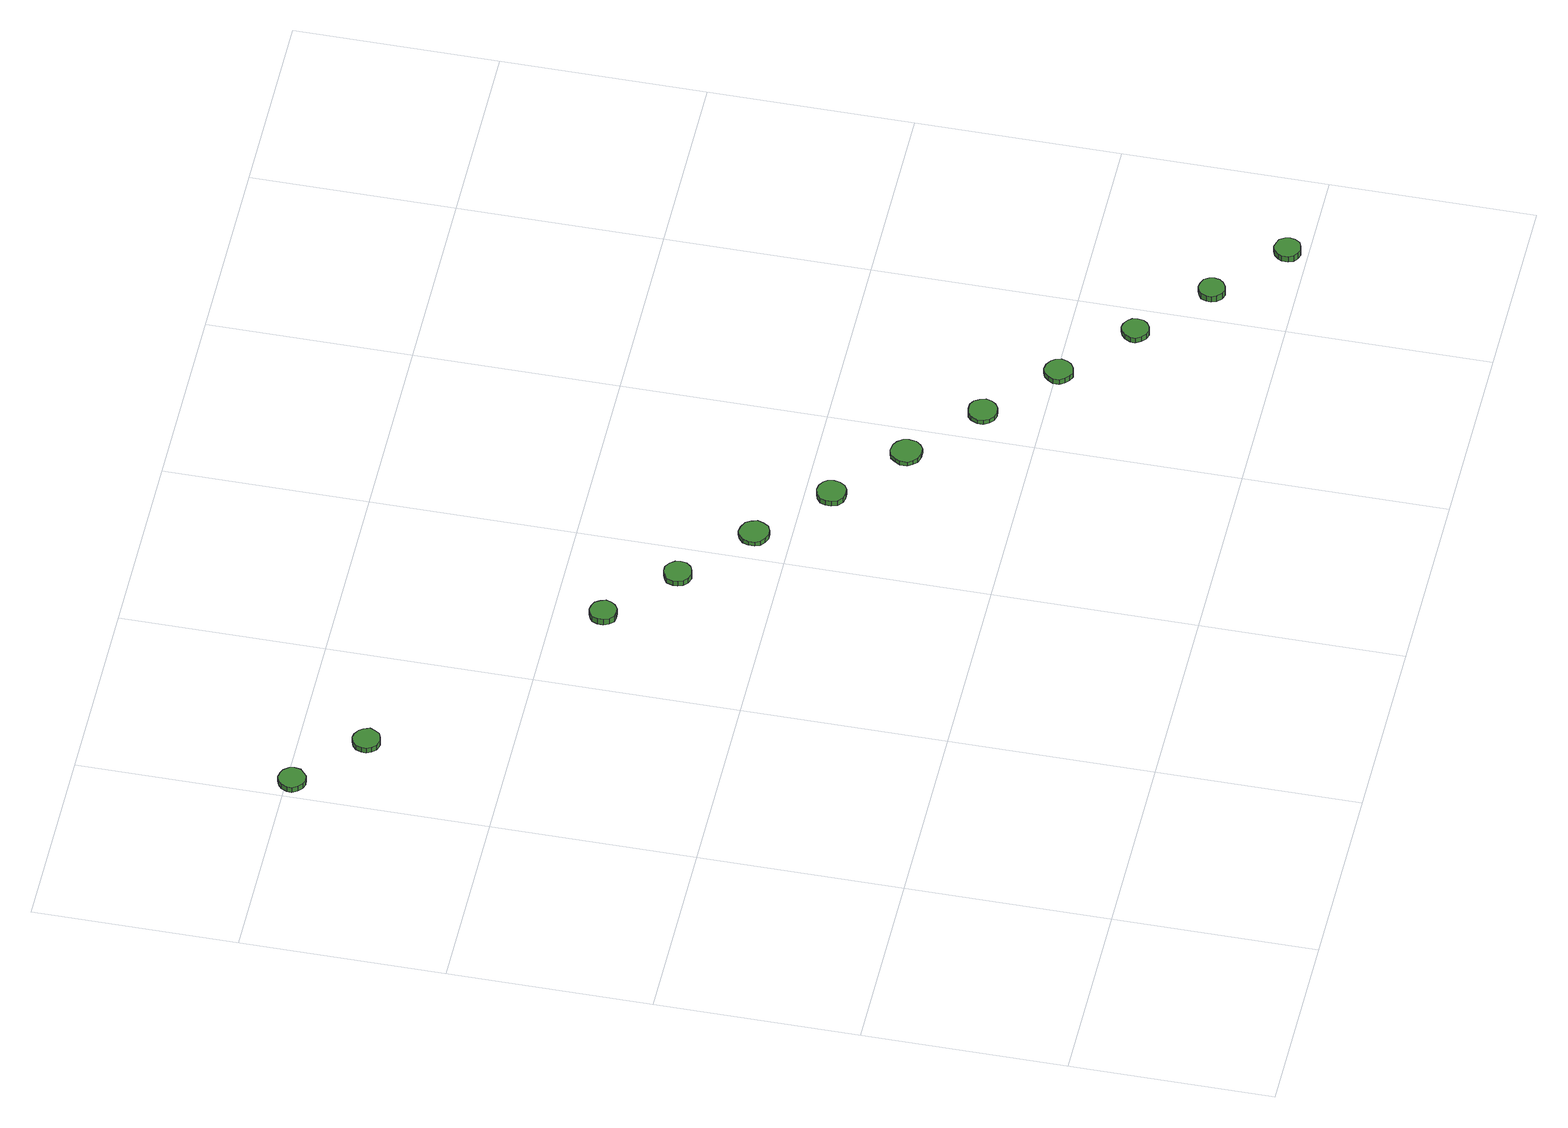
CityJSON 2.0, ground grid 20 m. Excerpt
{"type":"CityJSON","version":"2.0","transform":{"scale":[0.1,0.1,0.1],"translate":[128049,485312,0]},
"CityObjects":{
"tree1":{"type":"SolitaryVegetationObject","attributes":{"function":"something"},"geometry":[{"type":"MultiSurface","lod":"1","boundaries":[[[0,1,2,3,4,5,6,7,8,9,10,11,12,13,14]],[[15,16,17,18,19,20,21,22,23,24,25,26,27,28,29]],[[0,29,28,1]],[[1,28,27,2]],[[2,27,26,3]],[[3,26,25,4]],[[4,25,24,5]],[[5,24,23,6]],[[6,23,22,7]],[[7,22,21,8]],[[8,21,20,9]],[[9,20,19,10]],[[10,19,18,11]],[[11,18,17,12]],[[12,17,16,13]],[[13,16,15,14]],[[14,15,29,0]]]}]},
"tree2":{"type":"SolitaryVegetationObject","attributes":{"function":"something"},"geometry":[{"type":"MultiSurface","lod":"1","boundaries":[[[30,31,32,33,34,35,36,37,38,39,40,41,42,43,44]],[[45,46,47,48,49,50,51,52,53,54,55,56,57,58,59]],[[30,59,58,31]],[[31,58,57,32]],[[32,57,56,33]],[[33,56,55,34]],[[34,55,54,35]],[[35,54,53,36]],[[36,53,52,37]],[[37,52,51,38]],[[38,51,50,39]],[[39,50,49,40]],[[40,49,48,41]],[[41,48,47,42]],[[42,47,46,43]],[[43,46,45,44]],[[44,45,59,30]]]}]},
"tree3":{"type":"SolitaryVegetationObject","attributes":{"function":"something"},"geometry":[{"type":"MultiSurface","lod":"1","boundaries":[[[60,61,62,63,64,65,66,67,68,69,70,71,72,73,74]],[[75,76,77,78,79,80,81,82,83,84,85,86,87,88,89]],[[60,89,88,61]],[[61,88,87,62]],[[62,87,86,63]],[[63,86,85,64]],[[64,85,84,65]],[[65,84,83,66]],[[66,83,82,67]],[[67,82,81,68]],[[68,81,80,69]],[[69,80,79,70]],[[70,79,78,71]],[[71,78,77,72]],[[72,77,76,73]],[[73,76,75,74]],[[74,75,89,60]]]}]},
"tree4":{"type":"SolitaryVegetationObject","attributes":{"function":"something"},"geometry":[{"type":"MultiSurface","lod":"1","boundaries":[[[90,91,92,93,94,95,96,97,98,99,100,101,102,103,104]],[[105,106,107,108,109,110,111,112,113,114,115,116,117,118,119]],[[90,119,118,91]],[[91,118,117,92]],[[92,117,116,93]],[[93,116,115,94]],[[94,115,114,95]],[[95,114,113,96]],[[96,113,112,97]],[[97,112,111,98]],[[98,111,110,99]],[[99,110,109,100]],[[100,109,108,101]],[[101,108,107,102]],[[102,107,106,103]],[[103,106,105,104]],[[104,105,119,90]]]}]},
"tree5":{"type":"SolitaryVegetationObject","attributes":{"function":"something"},"geometry":[{"type":"MultiSurface","lod":"1","boundaries":[[[120,121,122,123,124,125,126,127,128,129,130,131,132,133,134]],[[135,136,137,138,139,140,141,142,143,144,145,146,147,148,149]],[[120,149,148,121]],[[121,148,147,122]],[[122,147,146,123]],[[123,146,145,124]],[[124,145,144,125]],[[125,144,143,126]],[[126,143,142,127]],[[127,142,141,128]],[[128,141,140,129]],[[129,140,139,130]],[[130,139,138,131]],[[131,138,137,132]],[[132,137,136,133]],[[133,136,135,134]],[[134,135,149,120]]]}]},
"tree6":{"type":"SolitaryVegetationObject","attributes":{"function":"something"},"geometry":[{"type":"MultiSurface","lod":"1","boundaries":[[[150,151,152,153,154,155,156,157,158,159,160,161,162,163,164]],[[165,166,167,168,169,170,171,172,173,174,175,176,177,178,179]],[[150,179,178,151]],[[151,178,177,152]],[[152,177,176,153]],[[153,176,175,154]],[[154,175,174,155]],[[155,174,173,156]],[[156,173,172,157]],[[157,172,171,158]],[[158,171,170,159]],[[159,170,169,160]],[[160,169,168,161]],[[161,168,167,162]],[[162,167,166,163]],[[163,166,165,164]],[[164,165,179,150]]]}]},
"tree7":{"type":"SolitaryVegetationObject","attributes":{"function":"something"},"geometry":[{"type":"MultiSurface","lod":"1","boundaries":[[[180,181,182,183,184,185,186,187,188,189,190,191,192,193,194]],[[195,196,197,198,199,200,201,202,203,204,205,206,207,208,209]],[[180,209,208,181]],[[181,208,207,182]],[[182,207,206,183]],[[183,206,205,184]],[[184,205,204,185]],[[185,204,203,186]],[[186,203,202,187]],[[187,202,201,188]],[[188,201,200,189]],[[189,200,199,190]],[[190,199,198,191]],[[191,198,197,192]],[[192,197,196,193]],[[193,196,195,194]],[[194,195,209,180]]]}]},
"tree8":{"type":"SolitaryVegetationObject","attributes":{"function":"something"},"geometry":[{"type":"MultiSurface","lod":"1","boundaries":[[[210,211,212,213,214,215,216,217,218,219,220,221,222,223,224]],[[225,226,227,228,229,230,231,232,233,234,235,236,237,238,239]],[[210,239,238,211]],[[211,238,237,212]],[[212,237,236,213]],[[213,236,235,214]],[[214,235,234,215]],[[215,234,233,216]],[[216,233,232,217]],[[217,232,231,218]],[[218,231,230,219]],[[219,230,229,220]],[[220,229,228,221]],[[221,228,227,222]],[[222,227,226,223]],[[223,226,225,224]],[[224,225,239,210]]]}]},
"tree9":{"type":"SolitaryVegetationObject","attributes":{"function":"something"},"geometry":[{"type":"MultiSurface","lod":"1","boundaries":[[[240,241,242,243,244,245,246,247,248,249,250,251,252,253,254]],[[255,256,257,258,259,260,261,262,263,264,265,266,267,268,269]],[[240,269,268,241]],[[241,268,267,242]],[[242,267,266,243]],[[243,266,265,244]],[[244,265,264,245]],[[245,264,263,246]],[[246,263,262,247]],[[247,262,261,248]],[[248,261,260,249]],[[249,260,259,250]],[[250,259,258,251]],[[251,258,257,252]],[[252,257,256,253]],[[253,256,255,254]],[[254,255,269,240]]]}]},
"tree10":{"type":"SolitaryVegetationObject","attributes":{"function":"something"},"geometry":[{"type":"MultiSurface","lod":"1","boundaries":[[[270,271,272,273,274,275,276,277,278,279,280,281,282,283,284]],[[285,286,287,288,289,290,291,292,293,294,295,296,297,298,299]],[[270,299,298,271]],[[271,298,297,272]],[[272,297,296,273]],[[273,296,295,274]],[[274,295,294,275]],[[275,294,293,276]],[[276,293,292,277]],[[277,292,291,278]],[[278,291,290,279]],[[279,290,289,280]],[[280,289,288,281]],[[281,288,287,282]],[[282,287,286,283]],[[283,286,285,284]],[[284,285,299,270]]]}]},
"tree11":{"type":"SolitaryVegetationObject","attributes":{"function":"something"},"geometry":[{"type":"MultiSurface","lod":"1","boundaries":[[[300,301,302,303,304,305,306,307,308,309,310,311,312,313,314]],[[315,316,317,318,319,320,321,322,323,324,325,326,327,328,329]],[[300,329,328,301]],[[301,328,327,302]],[[302,327,326,303]],[[303,326,325,304]],[[304,325,324,305]],[[305,324,323,306]],[[306,323,322,307]],[[307,322,321,308]],[[308,321,320,309]],[[309,320,319,310]],[[310,319,318,311]],[[311,318,317,312]],[[312,317,316,313]],[[313,316,315,314]],[[314,315,329,300]]]}]},
"tree12":{"type":"SolitaryVegetationObject","attributes":{"function":"something"},"geometry":[{"type":"MultiSurface","lod":"1","boundaries":[[[330,331,332,333,334,335,336,337,338,339,340,341,342,343,344]],[[345,346,347,348,349,350,351,352,353,354,355,356,357,358,359]],[[330,359,358,331]],[[331,358,357,332]],[[332,357,356,333]],[[333,356,355,334]],[[334,355,354,335]],[[335,354,353,336]],[[336,353,352,337]],[[337,352,351,338]],[[338,351,350,339]],[[339,350,349,340]],[[340,349,348,341]],[[341,348,347,342]],[[342,347,346,343]],[[343,346,345,344]],[[344,345,359,330]]]}]}
},
"vertices":[
[33,795,9],[32,800,9],[28,805,9],[24,807,9],[18,808,9],[13,806,9],[9,803,9],[6,797,9],[6,792,9],[9,787,9],[13,783,9],[18,781,9],[24,782,9],[28,785,9],[32,789,9],[32,789,3],[28,785,3],[24,782,3],[18,781,3],[13,783,3],[9,787,3],[6,792,3],[6,797,3],[9,803,3],[13,806,3],[18,808,3],[24,807,3],[28,805,3],[32,800,3],[33,795,3],
[99,736,9],[97,742,9],[94,746,9],[89,749,9],[84,750,9],[78,748,9],[74,744,9],[72,739,9],[72,734,9],[74,729,9],[78,725,9],[84,723,9],[89,724,9],[94,726,9],[97,731,9],[97,731,3],[94,726,3],[89,724,3],[84,723,3],[78,725,3],[74,729,3],[72,734,3],[72,739,3],[74,744,3],[78,748,3],[84,750,3],[89,749,3],[94,746,3],[97,742,3],[99,736,3],
[311,553,10],[309,558,10],[306,563,10],[301,565,10],[296,566,10],[291,564,10],[287,561,10],[285,556,10],[285,550,10],[287,545,10],[291,541,10],[296,540,10],[301,540,10],[306,543,10],[309,547,10],[309,547,3],[306,543,3],[301,540,3],[296,540,3],[291,541,3],[287,545,3],[285,550,3],[285,556,3],[287,561,3],[291,564,3],[296,566,3],[301,565,3],[306,563,3],[309,558,3],[311,553,3],
[377,495,9],[376,500,9],[372,505,9],[367,508,9],[362,508,9],[356,506,9],[352,503,9],[350,497,9],[350,492,9],[352,487,9],[356,483,9],[362,481,9],[367,482,9],[372,484,9],[376,489,9],[376,489,3],[372,484,3],[367,482,3],[362,481,3],[356,483,3],[352,487,3],[350,492,3],[350,497,3],[352,503,3],[356,506,3],[362,508,3],[367,508,3],[372,505,3],[376,500,3],[377,495,3],
[446,435,8],[444,441,8],[441,446,8],[435,449,8],[429,450,8],[424,448,8],[419,444,8],[417,438,8],[417,432,8],[419,427,8],[424,423,8],[429,421,8],[435,421,8],[441,424,8],[444,429,8],[444,429,3],[441,424,3],[435,421,3],[429,421,3],[424,423,3],[419,427,3],[417,432,3],[417,438,3],[419,444,3],[424,448,3],[429,450,3],[435,449,3],[441,446,3],[444,441,3],[446,435,3],
[512,375,9],[511,381,9],[508,385,9],[503,388,9],[497,389,9],[491,387,9],[486,383,9],[484,378,9],[484,372,9],[486,366,9],[491,362,9],[497,361,9],[503,361,9],[508,364,9],[511,369,9],[511,369,3],[508,364,3],[503,361,3],[497,361,3],[491,362,3],[486,366,3],[484,372,3],[484,378,3],[486,383,3],[491,387,3],[497,389,3],[503,388,3],[508,385,3],[511,381,3],[512,375,3],
[581,317,8],[580,323,8],[576,328,8],[571,331,8],[564,332,8],[558,330,8],[554,325,8],[551,320,8],[551,313,8],[554,308,8],[558,304,8],[564,302,8],[571,302,8],[576,305,8],[580,310,8],[580,310,3],[576,305,3],[571,302,3],[564,302,3],[558,304,3],[554,308,3],[551,313,3],[551,320,3],[554,325,3],[558,330,3],[564,332,3],[571,331,3],[576,328,3],[580,323,3],[581,317,3],
[649,257,8],[647,263,8],[644,268,8],[639,271,8],[633,271,8],[627,270,8],[623,266,8],[620,260,8],[620,254,8],[623,249,8],[627,245,8],[633,243,8],[639,244,8],[644,247,8],[647,251,8],[647,251,3],[644,247,3],[639,244,3],[633,243,3],[627,245,3],[623,249,3],[620,254,3],[620,260,3],[623,266,3],[627,270,3],[633,271,3],[639,271,3],[644,268,3],[647,263,3],[649,257,3],
[715,198,9],[713,204,9],[710,208,9],[705,211,9],[699,212,9],[694,210,9],[690,206,9],[687,201,9],[687,195,9],[690,190,9],[694,186,9],[699,184,9],[705,185,9],[710,188,9],[713,192,9],[713,192,3],[710,188,3],[705,185,3],[699,184,3],[694,186,3],[690,190,3],[687,195,3],[687,201,3],[690,206,3],[694,210,3],[699,212,3],[705,211,3],[710,208,3],[713,204,3],[715,198,3],
[782,139,9],[781,144,9],[778,148,9],[773,151,9],[768,152,9],[763,150,9],[759,146,9],[756,141,9],[756,136,9],[759,131,9],[763,127,9],[768,125,9],[773,126,9],[778,129,9],[781,133,9],[781,133,3],[778,129,3],[773,126,3],[768,125,3],[763,127,3],[759,131,3],[756,136,3],[756,141,3],[759,146,3],[763,150,3],[768,152,3],[773,151,3],[778,148,3],[781,144,3],[782,139,3],
[850,79,9],[849,84,9],[846,89,9],[841,91,9],[836,92,9],[831,90,9],[827,87,9],[825,82,9],[825,77,9],[827,72,9],[831,68,9],[836,66,9],[841,67,9],[846,70,9],[849,74,9],[849,74,2],[846,70,2],[841,67,2],[836,66,2],[831,68,2],[827,72,2],[825,77,2],[825,82,2],[827,87,2],[831,90,2],[836,92,2],[841,91,2],[846,89,2],[849,84,2],[850,79,2],
[917,20,9],[916,25,9],[913,30,9],[908,32,9],[903,33,9],[898,31,9],[894,27,9],[892,23,9],[892,17,9],[894,12,9],[898,9,9],[903,7,9],[908,8,9],[913,10,9],[916,15,9],[916,15,2],[913,10,2],[908,8,2],[903,7,2],[898,9,2],[894,12,2],[892,17,2],[892,23,2],[894,27,2],[898,31,2],[903,33,2],[908,32,2],[913,30,2],[916,25,2],[917,20,2]
]}
